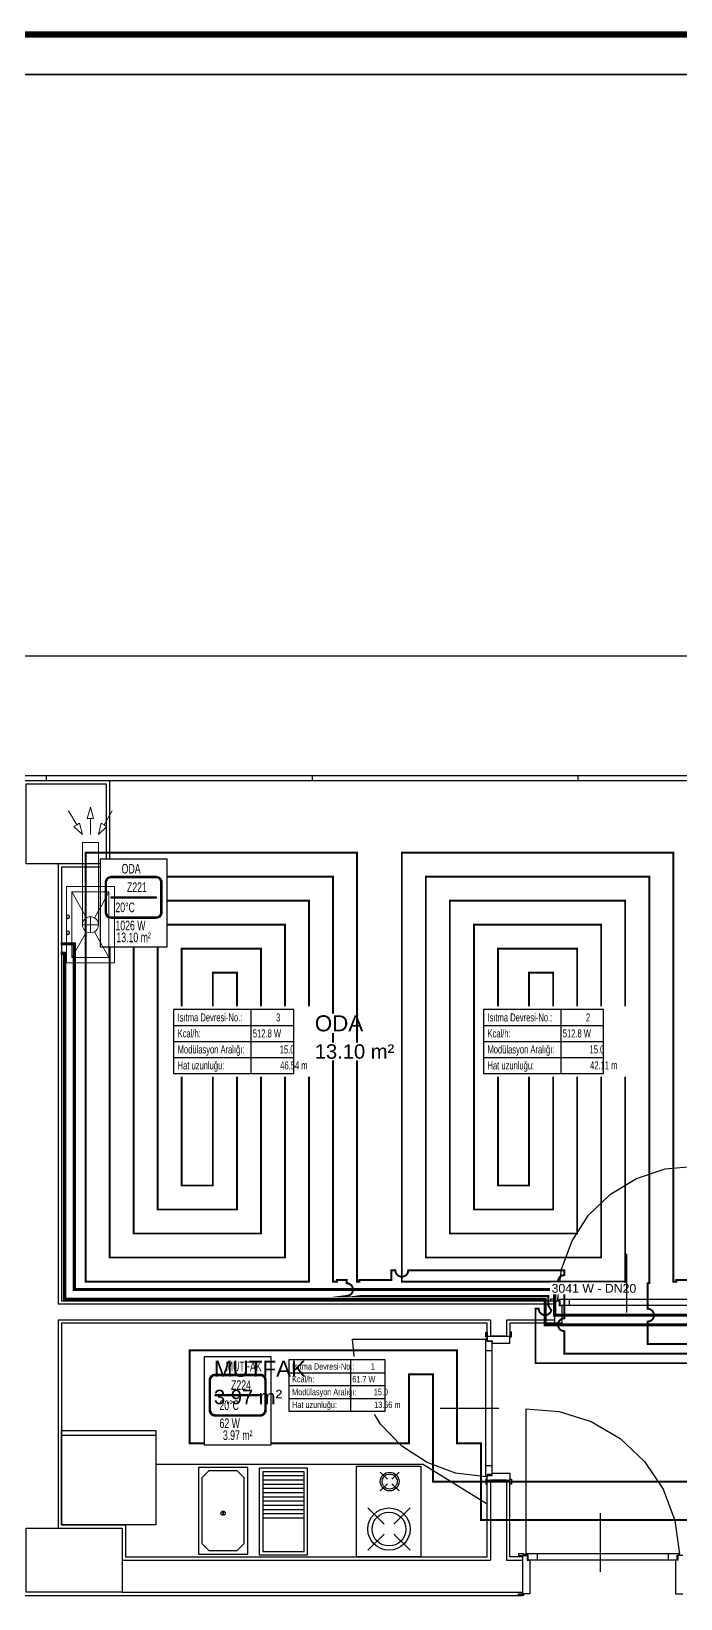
# Model space of a CAD drawing. Header units: centimetres. Extents: x -3952 to 26292, y -15092 to -10712.
# Drawn here: x 13319 to 13725, y -14077 to -13098 of the extents above; entities that cross this region are included whole.
import ezdxf
from ezdxf.enums import TextEntityAlignment as Align

# ---------------------------------------------------------------- set-up
doc = ezdxf.new("R2010")
doc.units = ezdxf.units.CM
doc.linetypes.add('ISITMA DONUS HATTI', pattern=[26, 20, -6])
for name, color, linetype in [('MD-YUK-BIRIMI', 7, 'Continuous'), ('MIMARI', 8, 'Continuous'), ('MIMARI-KOLON', 8, 'Continuous'), ('MIMARI-TEFRIS', 9, 'Continuous'), ('MIMARI-YAZI', 8, 'Continuous'), ('MTY-ISIKAYBIMAHAL', 2, 'Continuous'), ('MTY-ISITMA-DONUS-BORU', 30, 'ISITMA DONUS HATTI'), ('MTY-ISITMA-GIDIS-BORU', 10, 'Continuous'), ('MTY-PAFTA', 7, 'Continuous'), ('MTY-PEX-BORU', 1, 'Continuous'), ('MTY-RADYATÖR', 7, 'Continuous'), ('MTY-TEFRIS', 15, 'Continuous'), ('STM-ISITMA-CAP', 41, 'Continuous')]:
    doc.layers.add(name, color=color, linetype=linetype)
doc.layers.add('ROTAS-PAFTA-SINIRI', color=8, linetype='Continuous', plot=False)
doc.styles.add('MTYCAPLT', font='arial.ttf', dxfattribs={"width": 0.65, "height": 1})
doc.styles.add('ROTAS', font='arial.ttf')

# ---------------------------------------------------------------- blocks, each defined once
blk = doc.blocks.new('ROTAS_PAFTA')
blk.add_lwpolyline([(0, 0), (1, 0), (1, 1), (0, 1)], close=True)
blk = doc.blocks.new('MTY-RADYATOR MAHAL')
at = {"layer": 'MTY-ISIKAYBIMAHAL', "color": 2}
for points in [[(-35.7, 18.4), (-35.7, -18.4, 0.414214), (-28.2, -25.9), (28.2, -25.9, 0.414214), (35.7, -18.4), (35.7, 18.4, 0.414214), (28.2, 25.9), (-28.2, 25.9, 0.414214)], [(-34.2, 18.4), (-34.2, -18.4, 0.414214), (-28.2, -24.4), (28.2, -24.4, 0.414214), (34.2, -18.4), (34.2, 18.4, 0.414214), (28.2, 24.4), (-28.2, 24.4, 0.414214)]]:
    blk.add_lwpolyline(points, format="xyb", close=True, dxfattribs=at)
at = {"layer": 'MTY-ISIKAYBIMAHAL', "color": 4}
for points in [[(-35.2, 18.4), (-35.2, -18.4, 0.414214), (-28.2, -25.4), (28.2, -25.4, 0.414214), (35.2, -18.4), (35.2, 18.4, 0.414214), (28.2, 25.4), (-28.2, 25.4, 0.414214)], [(-34.7, 18.4), (-34.7, -18.4, 0.414214), (-28.2, -24.9), (28.2, -24.9, 0.414214), (34.7, -18.4), (34.7, 18.4, 0.414214), (28.2, 24.9), (-28.2, 24.9, 0.414214)]]:
    blk.add_lwpolyline(points, format="xyb", close=True, dxfattribs=at)
at = {"layer": 'MTY-ISIKAYBIMAHAL', "color": 2}
blk.add_lwpolyline([(-28.2, 0.8), (28.2, 0.8), (28.2, -0.8), (-28.2, -0.8)], close=True, dxfattribs=at)
at = {"layer": 'MTY-ISIKAYBIMAHAL', "color": 1, "style": 'MTYCAPLT', "width": 0.65}
for tag, p in [('MAHAL_001', (-14.9, 29.8)), ('NO_001', (-8.3, 6.7))]:
    blk.add_attdef(tag, p, '', height=12, rotation=360, dxfattribs=at)
at = {"layer": 'MTY-ISIKAYBIMAHAL', "color": 4, "style": 'MTYCAPLT', "width": 0.65}
for tag, p in [('DERECE_001', (-22.8, -18.5)), ('ISIKAYBI_001', (-22.7, -41.1))]:
    blk.add_attdef(tag, p, '', height=12, rotation=360, dxfattribs=at)
blk.add_attdef('ALAN', text='', height=12, rotation=360, dxfattribs=at).set_placement((0, -50), align=Align.MIDDLE_CENTER)
blk = doc.blocks.new('MTY-ETIKET')
at = {"layer": 'MTY-RADYATÖR'}
for p, q in [((2.69, 0), (2.69, 8)), ((-7, 6), (8, 6)), ((-7, 4), (8, 4)), ((-7, 2), (8, 2))]:
    blk.add_line(p, q, dxfattribs=at)
blk.add_lwpolyline([(8, 0), (8, 8), (-7, 8), (-7, 0)], close=True, dxfattribs=at)
at = {"layer": 'MTY-RADYATÖR', "style": 'MTYCAPLT', "width": 0.65}
for s, p in [('Isıtma Devresi-No.:', (-6.5, 7)), ('Kcal/h:', (-6.5, 5)), ('Modülasyon Aralığı:', (-6.5, 3)), ('Hat uzunluğu:', (-6.5, 1))]:
    blk.add_text(s, height=1, rotation=360, dxfattribs=at).set_placement(p, align=Align.MIDDLE_LEFT)
for tag, p in [('NO1_001', (5.8, 6.5)), ('AR_001', (6.25, 2.5)), ('UZ_001', (6.31, 0.51))]:
    blk.add_attdef(tag, p, '', height=1, rotation=360, dxfattribs=at)
at = {"layer": 'MTY-RADYATÖR', "color": 2, "style": 'MTYCAPLT', "width": 0.65}
for tag, p in [('BORU_001', (-7.07, 4.59)), ('YER_001', (2.9, 4.5))]:
    blk.add_attdef(tag, p, '', height=1, dxfattribs=at)
blk = doc.blocks.new('KOMBI1')
at = {"layer": 'MTY-TEFRIS', "color": 1, "lineweight": 20, "ltscale": 40}
for p, q in [((19.54, 17.48), (3.41, 26.62)), ((23.89, 20.02), (23.89, 10.02)), ((44.36, 26.62), (28.24, 17.48)), ((19.54, 12.55), (3.41, 3.41)), ((18.89, 15.02), (28.89, 15.02)), ((44.36, 3.41), (28.24, 12.55))]:
    blk.add_line(p, q, dxfattribs=at)
at = {"layer": 'MTY-TEFRIS', "color": 7, "lineweight": 20, "ltscale": 40}
for p, q in [((23.89, 20.02), (75.34, 20.02)), ((75.34, 20.02), (75.34, 10.02)), ((85.36, 25.29), (80.34, 20.02)), ((87.39, 21.84), (80.34, 20.02)), ((86.37, 23.56), (85.36, 25.29)), ((94.99, 28.63), (86.37, 23.56)), ((86.37, 23.56), (87.39, 21.84)), ((23.89, 10.02), (75.34, 10.02)), ((80.34, 15.02), (90.34, 15.02)), ((87.39, 8.19), (80.34, 10.02)), ((85.36, 4.74), (80.34, 10.02)), ((90.34, 15.02), (90.34, 17.02)), ((90.34, 17.02), (97.34, 15.02)), ((90.34, 15.02), (90.34, 13.02)), ((90.34, 13.02), (97.34, 15.02)), ((86.37, 6.47), (85.36, 4.74)), ((86.37, 6.47), (87.39, 8.19)), ((94.99, 1.4), (86.37, 6.47))]:
    blk.add_line(p, q, dxfattribs=at)
blk.add_lwpolyline([(0, 0), (47.77, 0), (47.77, 30.03), (0, 30.03)], close=True, dxfattribs=at)
at = {"layer": 'MTY-TEFRIS', "color": 1, "lineweight": 20, "ltscale": 40}
blk.add_lwpolyline([(3.41, 3.41), (44.36, 3.41), (44.36, 26.62), (3.41, 26.62)], close=True, dxfattribs=at)
at = {"layer": 'MTY-TEFRIS', "color": 7, "lineweight": 20, "ltscale": 40}
blk.add_circle((23.89, 15.02), 5, dxfattribs=at)
at = {"layer": 'MTY-TEFRIS', "color": 3, "ltscale": 10}
blk.add_circle((18.89, 1), 1, dxfattribs=at)
at = {"layer": 'MTY-TEFRIS', "color": 1, "ltscale": 10}
blk.add_circle((28.89, 1), 1, dxfattribs=at)
at = {"layer": 'MD-YUK-BIRIMI', "color": 3, "style": 'MTYCAPLT', "width": 0.65}
for tag, p in [('SOCP_001', (17.6, -0.5)), ('SO_001', (18.23, 0.5))]:
    blk.add_attdef(tag, p, '', height=1, dxfattribs=at)
at = {"layer": 'MD-YUK-BIRIMI', "color": 1, "style": 'MTYCAPLT', "width": 0.65}
for tag, p in [('SCCP_001', (27.63, -0.5)), ('SC_001', (28.25, 0.5))]:
    blk.add_attdef(tag, p, '', height=1, dxfattribs=at)

msp = doc.modelspace()

# ---------------------------------------------------------------- linework, layer by layer
at = {"layer": 'MIMARI'}
for p, q in [((11786.16, -13488.05), (14872.59, -13488.05)), ((13328.48, -13563.05), (13328.48, -13566.05)), ((13494.48, -13563.05), (13494.48, -13566.05)), ((13660.48, -13563.05), (13660.48, -13566.05)), ((13335.89, -13618.05), (13335.89, -13893.05)), ((13690.89, -13861.61), (13690.89, -13898.3)), ((13645.89, -13893.05), (13335.89, -13893.05)), ((13646.46, -13890.08), (13643.42, -13890.08)), ((13643.42, -13890.08), (13643.42, -13891.05)), ((13643.42, -13891.05), (13646.46, -13891.05)), ((13645.89, -13891.05), (13648.86, -13891.05)), ((13645.89, -13891.05), (13645.89, -13905.05)), ((13645.89, -13893.05), (13645.89, -13903.05)), ((13646.46, -13891.05), (13646.46, -13890.08)), ((13647.88, -13890.06), (13733.91, -13890.06)), ((13647.88, -13891.05), (13647.88, -13890.06)), ((13649.38, -13891), (13647.88, -13891)), ((13648.86, -13891.05), (13648.86, -13894.02)), ((13649.38, -13893.89), (13649.38, -13891)), ((13654.95, -13890.06), (13654.95, -13893.89)), ((13335.89, -13903.05), (13335.89, -14033.05)), ((13605.89, -13903.05), (13335.89, -13903.05)), ((13605.89, -13903.05), (13605.89, -13913.05)), ((13645.89, -13903.05), (13615.89, -13903.05)), ((13615.89, -13903.05), (13615.89, -13913.05)), ((13648.86, -13894.02), (13650.35, -13894.02)), ((13732.41, -13893.89), (13649.38, -13893.89)), ((13650.35, -13894.02), (13650.35, -13905.05)), ((13602.93, -13913.61), (13602.93, -13910.58)), ((13602.93, -13910.58), (13603.89, -13910.58)), ((13603.89, -13910.58), (13603.89, -13913.61)), ((13619.03, -13910.53), (13617.89, -13910.53)), ((13617.89, -13910.53), (13617.89, -13913.61)), ((13619.03, -13913.61), (13619.03, -13910.53)), ((13643.37, -13906.19), (13643.37, -13905.05)), ((13643.37, -13905.05), (13646.46, -13905.05)), ((13646.46, -13906.19), (13643.37, -13906.19)), ((13650.35, -13905.05), (13645.89, -13905.05)), ((13646.46, -13905.05), (13646.46, -13906.19)), ((13519.73, -13915.04), (13602.9, -13915.04)), ((13602.9, -14001.07), (13602.9, -13915.04)), ((13603.89, -13915.04), (13602.9, -13915.04)), ((13602.9, -13922.11), (13606.73, -13922.11)), ((13603.89, -13913.61), (13602.93, -13913.61)), ((13603.84, -13916.53), (13603.84, -13915.04)), ((13606.73, -13916.53), (13603.84, -13916.53)), ((13603.89, -13913.05), (13617.89, -13913.05)), ((13603.89, -13913.05), (13603.89, -13916.02)), ((13603.89, -13916.02), (13606.86, -13916.02)), ((13615.89, -13913.05), (13605.89, -13913.05)), ((13606.73, -13916.53), (13606.73, -13999.57)), ((13606.86, -13916.02), (13606.86, -13917.51)), ((13606.86, -13917.51), (13617.89, -13917.51)), ((13617.89, -13917.51), (13617.89, -13913.05)), ((13617.89, -13913.61), (13619.03, -13913.61)), ((13574.45, -13958.05), (13611.14, -13958.05)), ((13627.88, -13958.54), (13627.88, -14049.09)), ((13602.9, -13994), (13606.73, -13994)), ((13603.89, -14001.07), (13602.9, -14001.07)), ((13606.73, -13999.57), (13603.84, -13999.57)), ((13603.84, -13999.57), (13603.84, -14001.07)), ((13603.89, -14003.05), (13603.89, -14000.08)), ((13603.89, -14000.08), (13606.86, -14000.08)), ((13606.86, -13998.6), (13617.89, -13998.6)), ((13606.86, -14000.08), (13606.86, -13998.6)), ((13617.89, -13998.6), (13617.89, -14003.05)), ((13602.93, -14002.49), (13602.93, -14005.53)), ((13603.89, -14002.49), (13602.93, -14002.49)), ((13602.93, -14005.53), (13603.89, -14005.53)), ((13603.89, -14005.53), (13603.89, -14002.49)), ((13603.89, -14003.05), (13617.89, -14003.05)), ((13605.89, -14003.05), (13605.89, -14053.05)), ((13615.89, -14003.05), (13605.89, -14003.05)), ((13615.89, -14003.05), (13615.89, -14053.05)), ((13617.89, -14002.49), (13619.03, -14002.49)), ((13617.89, -14005.58), (13617.89, -14002.49)), ((13619.03, -14005.58), (13617.89, -14005.58)), ((13619.03, -14002.49), (13619.03, -14005.58)), ((13674.29, -14023.61), (13674.29, -14060.31)), ((13626.46, -14049.11), (13623.42, -14049.11)), ((13623.42, -14049.11), (13623.42, -14050.08)), ((13626.46, -14050.08), (13626.46, -14049.11)), ((13723.91, -14049.09), (13627.88, -14049.09)), ((13627.88, -14050.08), (13627.88, -14049.09)), ((13634.95, -14049.09), (13634.95, -14052.92)), ((13716.84, -14049.09), (13716.84, -14052.92)), ((13723.91, -14050.08), (13723.91, -14049.09)), ((13375.71, -14053.05), (13605.89, -14053.05)), ((13615.89, -14053.05), (13625.89, -14053.05)), ((13623.42, -14050.08), (13626.46, -14050.08)), ((13625.89, -14050.08), (13625.89, -14074.08)), ((13625.89, -14050.08), (13628.86, -14050.08)), ((13625.89, -14053.05), (13625.89, -14073.05)), ((13629.38, -14050.03), (13627.88, -14050.03)), ((13628.86, -14050.08), (13628.86, -14053.05)), ((13628.86, -14053.05), (13630.35, -14053.05)), ((13629.38, -14052.92), (13629.38, -14050.03)), ((13629.38, -14052.92), (13722.41, -14052.92)), ((13630.35, -14053.05), (13630.35, -14074.08)), ((13721.44, -14053.05), (13721.44, -14074.08)), ((13722.92, -14053.05), (13721.44, -14053.05)), ((13722.41, -14052.92), (13722.41, -14050.03)), ((13722.41, -14050.03), (13723.91, -14050.03)), ((13725.89, -14050.08), (13722.92, -14050.08)), ((13722.92, -14050.08), (13722.92, -14053.05)), ((13375.89, -14073.05), (13625.89, -14073.05)), ((13623.37, -14075.22), (13623.37, -14074.08)), ((13623.37, -14074.08), (13626.46, -14074.08)), ((13626.46, -14075.22), (13623.37, -14075.22)), ((13630.35, -14074.08), (13625.89, -14074.08)), ((13626.46, -14074.08), (13626.46, -14075.22)), ((13721.44, -14074.08), (13725.89, -14074.08))]:
    msp.add_line(p, q, dxfattribs=at)
for points in [[(11834.48, -13566.05), (14820.89, -13566.05), (14820.89, -13563.05), (11834.48, -13563.05), (11834.48, -13566.05)], [(13005.89, -13891.05), (13313.89, -13891.05), (13313.89, -13566.05), (13367.89, -13566.05), (13367.89, -13620.05), (13337.89, -13620.05), (13337.89, -13891.05), (13645.89, -13891.05)], [(13647.88, -13890.06), (13650.29, -13871.26), (13656.83, -13853.47), (13667.18, -13837.58), (13680.81, -13824.4), (13697.03, -13814.6), (13715.03, -13808.66), (13733.91, -13806.88)], [(13603.89, -13913.05), (13603.89, -13905.05), (13337.89, -13905.05), (13337.89, -14031.05), (13377.89, -14031.05), (13377.89, -14051.05), (13603.89, -14051.05), (13603.89, -14003.05)], [(13645.89, -13905.05), (13617.89, -13905.05), (13617.89, -13913.05)], [(13602.9, -14001.07), (13584.1, -13998.66), (13566.31, -13992.12), (13550.42, -13981.77), (13537.24, -13968.14), (13527.44, -13951.92), (13521.5, -13933.91), (13519.73, -13915.04)], [(13603.31, -13914.12), (13603.31, -13914.72), (13603.31, -13914.12)], [(13627.88, -13958.54), (13648.75, -13960.16), (13668.73, -13966.42), (13686.8, -13977), (13702.03, -13991.36), (13713.65, -14008.77), (13721.07, -14028.35), (13723.91, -14049.09)], [(13625.89, -14051.05), (13617.89, -14051.05), (13617.89, -14003.05)], [(13626.96, -14049.5), (13627.56, -14049.5), (13626.96, -14049.5)], [(13025.89, -14075.05), (13625.89, -14075.05)]]:
    msp.add_lwpolyline(points, dxfattribs=at)
at = {"layer": 'MIMARI-KOLON'}
for points in [[(13315.89, -13568.05), (13365.89, -13568.05), (13365.89, -13618.05), (13315.89, -13618.05), (13315.89, -13568.05)], [(13315.89, -14033.05), (13375.89, -14033.05), (13375.89, -14073.05), (13315.89, -14073.05), (13315.89, -14033.05)]]:
    msp.add_lwpolyline(points, dxfattribs=at)
at = {"layer": 'MIMARI-TEFRIS'}
for p, q in [((13337.89, -14031.05), (13337.89, -13972.05)), ((13337.89, -14031.05), (13337.89, -13972.05)), ((13337.89, -13972.05), (13396.89, -13972.05)), ((13396.89, -13975.12), (13337.89, -13975.12)), ((13396.89, -13972.05), (13396.89, -14031.05)), ((13396.89, -13993.05), (13563.31, -13993.05)), ((13423.46, -13995.1), (13423.46, -14049.3)), ((13454.26, -13995.1), (13423.46, -13995.1)), ((13454.26, -14049.3), (13454.26, -13995.1)), ((13491.65, -13995.57), (13461.46, -13995.57)), ((13461.46, -13995.57), (13461.46, -14049.77)), ((13489.45, -13997.77), (13463.66, -13997.77)), ((13463.66, -13997.77), (13463.66, -14047.57)), ((13489.45, -14000.41), (13463.66, -14000.41)), ((13489.45, -14047.57), (13489.45, -13997.77)), ((13491.65, -14049.77), (13491.65, -13995.57)), ((13541.54, -14002.55), (13537.07, -13998.07)), ((13544.3, -14002.55), (13548.78, -13998.07)), ((13603.89, -14018.05), (13563.31, -13993.05)), ((13489.45, -14003.05), (13463.66, -14003.05)), ((13489.45, -14005.69), (13463.66, -14005.69)), ((13489.45, -14008.33), (13463.66, -14008.33)), ((13537.07, -14009.78), (13541.54, -14005.31)), ((13548.78, -14009.78), (13544.3, -14005.31)), ((13489.45, -14010.97), (13463.66, -14010.97)), ((13489.45, -14013.61), (13463.66, -14013.61)), ((13489.45, -14016.25), (13463.66, -14016.25)), ((13489.45, -14018.89), (13463.66, -14018.89)), ((13539.37, -14030.52), (13529.28, -14020.44)), ((13545.59, -14030.52), (13555.68, -14020.44)), ((13439.49, -14022.53), (13438.24, -14024.86)), ((13439.49, -14024.86), (13438.24, -14022.53)), ((13489.45, -14021.53), (13463.66, -14021.53)), ((13489.45, -14024.17), (13463.66, -14024.17)), ((13489.45, -14026.81), (13463.66, -14026.81)), ((13396.89, -14031.05), (13337.89, -14031.05)), ((13529.28, -14046.84), (13539.37, -14036.75)), ((13555.68, -14046.84), (13545.59, -14036.75)), ((13423.46, -14049.3), (13454.26, -14049.3)), ((13461.46, -14049.77), (13491.65, -14049.77)), ((13463.66, -14047.57), (13489.45, -14047.57))]:
    msp.add_line(p, q, dxfattribs=at)
for points in [[(13425.66, -14001.7), (13425.66, -14042.7), (13430.06, -14047.1), (13447.66, -14047.1), (13452.06, -14042.7), (13452.06, -14001.7), (13447.66, -13997.3), (13430.06, -13997.3), (13425.66, -14001.7)], [(13562.31, -13994.36), (13562.31, -14050.89), (13522.26, -14050.89), (13522.26, -13994.36), (13562.31, -13994.36)]]:
    msp.add_lwpolyline(points, dxfattribs=at)
for centre, radius in [((13542.92, -14003.93), 5.86), ((13542.92, -14003.93), 4.68), ((13542.48, -14033.64), 13.2), ((13438.86, -14023.7), 1.32), ((13542.48, -14033.64), 10.56)]:
    msp.add_circle(centre, radius, dxfattribs=at)
at = {"layer": 'MTY-ISITMA-DONUS-BORU', "const_width": 2}
msp.add_lwpolyline([(13337.48, -13668), (13346, -13668), (13346, -13884), (13646, -13884), (13646, -13900), (14020, -13900), (14020, -14029)], dxfattribs=at)
at = {"layer": 'MTY-ISITMA-GIDIS-BORU', "const_width": 2}
msp.add_lwpolyline([(13337.48, -13674), (13340, -13674), (13340, -13890), (13640, -13890), (13640, -13906), (13932, -13906), (13932, -14029)], dxfattribs=at)
at = {"layer": 'MTY-PAFTA'}
for points, const_width in [([(11400, -15050), (15200, -15050), (15200, -13100), (11400, -13100)], 4), ([(11425, -15025), (15175, -15025), (15175, -13125), (11425, -13125)], 1)]:
    msp.add_lwpolyline(points, close=True, dxfattribs=dict(at, const_width=const_width))
at = {"layer": 'MTY-PEX-BORU', "const_width": 1.2}
for points in [[(13550.45, -13875.99), (13549.46, -13875.86), (13548.5, -13875.46), (13547.67, -13874.83), (13547.04, -13874), (13546.64, -13873.04), (13546.5, -13872), (13544, -13872), (13544, -13878), (13524, -13878), (13524, -13879), (13522.5, -13879), (13522.5, -13611), (13353, -13611), (13353, -13879), (13492.5, -13879), (13492.5, -13641), (13383, -13641), (13383, -13849), (13462.5, -13849), (13462.5, -13671), (13413, -13671), (13413, -13819), (13432.5, -13819), (13432.5, -13686), (13447.5, -13686), (13447.5, -13834), (13398, -13834), (13398, -13656), (13477.5, -13656), (13477.5, -13864), (13368, -13864), (13368, -13626), (13507.5, -13626), (13507.5, -13879), (13510, -13879), (13510, -13878), (13516, -13878), (13516, -13880), (13517.04, -13880.14), (13518, -13880.54), (13518.83, -13881.17), (13519.46, -13882), (13519.86, -13882.96), (13520, -13884), (13519.86, -13885.04), (13519.46, -13886), (13518.83, -13886.83), (13518, -13887.46), (13517.04, -13887.86), (13516, -13888), (13642, -13888), (13642, -13894), (13643.86, -13897.04), (13643.46, -13898), (13642.83, -13898.83), (13642, -13899.46), (13641.04, -13899.86), (13640, -13900), (13638.96, -13899.86), (13638, -13899.46), (13637.17, -13898.83), (13636.54, -13898), (13636.14, -13897.04), (13636, -13896), (13634, -13896), (13634, -13930), (13928, -13930)], [(13742, -13878), (13722, -13878), (13722, -13879), (13720, -13879), (13720, -13611), (13550.5, -13611), (13550.5, -13879), (13690, -13879), (13690, -13641), (13580.5, -13641), (13580.5, -13849), (13660, -13849), (13660, -13671), (13610.5, -13671), (13610.5, -13819), (13630, -13819), (13630, -13686), (13645, -13686), (13645, -13834), (13595.5, -13834), (13595.5, -13656), (13675, -13656), (13675, -13864), (13565.5, -13864), (13565.5, -13626), (13705, -13626), (13705, -13879), (13705, -13880), (13704, -13880), (13704, -13896), (13705.04, -13896.14), (13706, -13896.54), (13706.83, -13897.17), (13707.46, -13898), (13707.86, -13898.96), (13708, -13900), (13707.86, -13901.04), (13707.46, -13902), (13706.83, -13902.83), (13706, -13903.46), (13705.04, -13903.86), (13704, -13904), (13704, -13918), (13928, -13918)], [(13648.01, -13878.95), (13648.14, -13877.96), (13648.54, -13877), (13649.17, -13876.17), (13650, -13875.54), (13650.96, -13875.14), (13652, -13875), (13652, -13872), (13554.5, -13872), (13554.36, -13873.04), (13553.96, -13874), (13553.33, -13874.83), (13552.5, -13875.46), (13551.54, -13875.86), (13550.55, -13875.99)], [(13928, -13924), (13652, -13924), (13652, -13910), (13650.96, -13909.86), (13650, -13909.46), (13649.17, -13908.83), (13648.54, -13908), (13648.14, -13907.04), (13648, -13906), (13648.14, -13904.96), (13648.54, -13904), (13649.17, -13903.17), (13650, -13902.54), (13650.96, -13902.14), (13652, -13902), (13652, -13883), (13650.96, -13882.86), (13650, -13882.46), (13649.17, -13881.83), (13648.54, -13881), (13648.14, -13880.04), (13648.01, -13879.05)], [(13818, -14028), (13600, -14028), (13600, -13980), (13585, -13980), (13585, -13922), (13418, -13922), (13418, -13980), (13555, -13980), (13555, -13937), (13570, -13937), (13570, -13980), (13570, -14004), (13928, -14004)]]:
    msp.add_lwpolyline(points, dxfattribs=at)

# ---------------------------------------------------------------- block references
at = {"layer": 'ROTAS-PAFTA-SINIRI', "xscale": 3800, "yscale": 1950}
msp.add_blockref('ROTAS_PAFTA', (11400, -15050), dxfattribs=at)

# ---------------------------------------------------------------- next in the draw order: wipeouts: each hides what was drawn before it
for points in [[(13362.14, -13670), (13403.86, -13670), (13403.86, -13615.08), (13362.14, -13615.08)], [(13406, -13751), (13498.26, -13751), (13498.26, -13707), (13406, -13707)], [(13599.5, -13751), (13691.76, -13751), (13691.76, -13707), (13599.5, -13707)], [(13689.33, -13887), (13643, -13887), (13643, -13879.5), (13689.33, -13879.5)], [(13427.14, -13981), (13468.86, -13981), (13468.86, -13926.08), (13427.14, -13926.08)], [(13478, -13962), (13552.61, -13962), (13552.61, -13926), (13478, -13926)]]:
    msp.add_wipeout(points)

# ---------------------------------------------------------------- next in the draw order: linework, layer by layer
at = {"layer": 'MTY-ISIKAYBIMAHAL'}
for points in [[(13362.14, -13670), (13403.86, -13670), (13403.86, -13615.08), (13362.14, -13615.08)], [(13427.14, -13981), (13468.86, -13981), (13468.86, -13926.08), (13427.14, -13926.08)]]:
    msp.add_lwpolyline(points, close=True, dxfattribs=at)

# ---------------------------------------------------------------- next in the draw order: block references
at = {"layer": 'MTY-TEFRIS', "yscale": -1, "rotation": 90.00000000000001}
msp.add_blockref('KOMBI1', (13341, -13680), dxfattribs=at)
at = {"layer": 'MTY-TEFRIS', "xscale": 0.5, "yscale": 0.5}
for p, values in [((13383, -13639), {'DERECE_001': '20°C', 'MAHAL_001': 'ODA', 'ISIKAYBI_001': '1026 W', 'NO_001': 'Z221', 'ALAN': '13.10 m²'}), ((13448, -13950), {'DERECE_001': '20°C', 'MAHAL_001': 'MUTFAK', 'ISIKAYBI_001': '62 W', 'NO_001': 'Z224', 'ALAN': '3.97 m²'})]:
    msp.add_blockref('MTY-RADYATOR MAHAL', p, dxfattribs=at).add_auto_attribs(values)
at = {"layer": 'MTY-TEFRIS'}
ref = msp.add_blockref('MTY-ETIKET', (13636.5, -13749), dxfattribs=dict(at, xscale=5, yscale=5))
ref.add_attrib('UZ_001', '42.11 m', (13668.06, -13746.46), dxfattribs={"layer": 'MTY-RADYATÖR', "height": 5, "rotation": 359.99998, "style": 'MTYCAPLT', "width": 0.65})
ref.add_attrib('AR_001', '15.0', (13667.75, -13736.5), dxfattribs={"layer": 'MTY-RADYATÖR', "height": 5, "rotation": 359.99998, "style": 'MTYCAPLT', "width": 0.65})
ref.add_attrib('NO1_001', '2', (13665.5, -13716.5), dxfattribs={"layer": 'MTY-RADYATÖR', "height": 5, "rotation": 359.99998, "style": 'MTYCAPLT', "width": 0.65})
ref.add_attrib('YER_001', '512.8 W', (13650.99, -13726.5), dxfattribs={"layer": 'MTY-RADYATÖR', "color": 2, "height": 5, "style": 'MTYCAPLT', "width": 0.65})
ref = msp.add_blockref('MTY-ETIKET', (13508, -13960), dxfattribs=dict(at, xscale=4, yscale=4))
ref.add_attrib('UZ_001', '13.66 m', (13533.25, -13957.97), dxfattribs={"layer": 'MTY-RADYATÖR', "height": 4, "rotation": 359.99998, "style": 'MTYCAPLT', "width": 0.65})
ref.add_attrib('AR_001', '15.0', (13533, -13950), dxfattribs={"layer": 'MTY-RADYATÖR', "height": 4, "rotation": 359.99998, "style": 'MTYCAPLT', "width": 0.65})
ref.add_attrib('NO1_001', '1', (13531.2, -13934), dxfattribs={"layer": 'MTY-RADYATÖR', "height": 4, "rotation": 359.99998, "style": 'MTYCAPLT', "width": 0.65})
ref.add_attrib('YER_001', '61.7 W', (13519.59, -13942), dxfattribs={"layer": 'MTY-RADYATÖR', "color": 2, "height": 4, "style": 'MTYCAPLT', "width": 0.65})

# ---------------------------------------------------------------- next in the draw order: texts
at = {"layer": 'MIMARI-YAZI', "style": 'ROTAS'}
for s, height, p in [('MUTFAK', 10, (13433.19, -13938.52)), ('3.97 m²', 9, (13433.19, -13955.61))]:
    msp.add_text(s, height=height, dxfattribs=at).set_placement(p)
at = {"layer": 'STM-ISITMA-CAP', "style": 'ROTAS'}
msp.add_text('3041 W - DN20', height=5.5, dxfattribs=at).set_placement((13644, -13886))

# ---------------------------------------------------------------- next in the draw order: wipeouts: each hides what was drawn before it
for points in [[(13515.74, -13723.69), (13495.14, -13723.69), (13495.14, -13711.69), (13515.74, -13711.69)], [(13541.78, -13740.78), (13495.14, -13740.78), (13495.14, -13729.78), (13541.78, -13729.78)]]:
    msp.add_wipeout(points)

# ---------------------------------------------------------------- next in the draw order: block references
at = {"layer": 'MTY-TEFRIS'}
ref = msp.add_blockref('MTY-ETIKET', (13443, -13749), dxfattribs=dict(at, xscale=5, yscale=5))
ref.add_attrib('UZ_001', '46.54 m', (13474.56, -13746.46), dxfattribs={"layer": 'MTY-RADYATÖR', "height": 5, "rotation": 359.99998, "style": 'MTYCAPLT', "width": 0.65})
ref.add_attrib('AR_001', '15.0', (13474.25, -13736.5), dxfattribs={"layer": 'MTY-RADYATÖR', "height": 5, "rotation": 359.99998, "style": 'MTYCAPLT', "width": 0.65})
ref.add_attrib('NO1_001', '3', (13472, -13716.5), dxfattribs={"layer": 'MTY-RADYATÖR', "height": 5, "rotation": 359.99998, "style": 'MTYCAPLT', "width": 0.65})
ref.add_attrib('YER_001', '512.8 W', (13457.49, -13726.5), dxfattribs={"layer": 'MTY-RADYATÖR', "color": 2, "height": 5, "style": 'MTYCAPLT', "width": 0.65})

# ---------------------------------------------------------------- next in the draw order: texts
at = {"layer": 'MIMARI-YAZI', "style": 'ROTAS'}
for s, height, p in [('ODA', 10, (13496.14, -13722.69)), ('13.10 m²', 9, (13496.14, -13739.78))]:
    msp.add_text(s, height=height, dxfattribs=at).set_placement(p)

doc.saveas('drawing.dxf')
